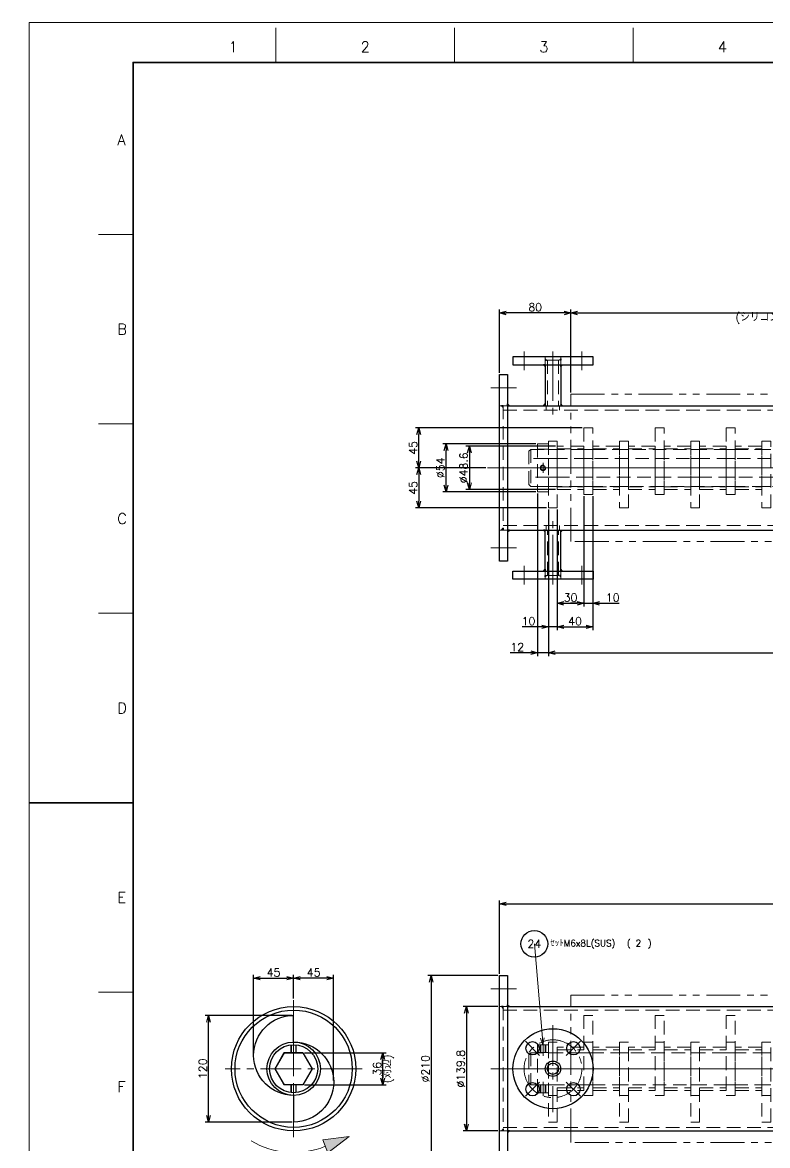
# Model space of a CAD drawing. Header units: millimetres. Extents: x 0 to 38884, y -3675 to 8056.
# Drawn here: x 11395 to 12232, y 1725 to 2988 of the extents above; entities that cross this region are included whole.
import ezdxf
from ezdxf import colors
from ezdxf.entities.mleader import LeaderData, LeaderLine
from ezdxf.enums import TextEntityAlignment as Align
from ezdxf.math import Vec2, Vec3

# ---------------------------------------------------------------- set-up
doc = ezdxf.new("R2010")
doc.units = ezdxf.units.MM
doc.header["$LTSCALE"] = 2.4
doc.header["$PDMODE"] = 99
doc.header["$PDSIZE"] = 1
for name, pattern in [('CENTER2', [28.575, 19.05, -3.175, 3.175, -3.175]), ('HIDDEN', [9.525, 6.35, -3.175]), ('PHANTOM2', [31.75, 15.875, -3.175, 3.175, -3.175, 3.175, -3.175])]:
    doc.linetypes.add(name, pattern=pattern)
for name, color, linetype, lineweight in [('01_NORMAL', 7, 'Continuous', 25), ('04_HIDDEN', 2, 'HIDDEN', 13), ('05_CENTER', 4, 'CENTER2', 13), ('06_PHANTOM', 2, 'PHANTOM2', 13), ('07_TEXT', 3, 'Continuous', 13), ('08_DIM', 3, 'Continuous', 13), ('90_FRAME', 5, 'Continuous', 35)]:
    doc.layers.add(name, color=color, linetype=linetype, lineweight=lineweight)
doc.layers.add('10_DRAFT', color=8, linetype='Continuous', lineweight=0, plot=False)
doc.layers.add('91_BLANK', color=5, linetype='Continuous', lineweight=0, plot=False)
doc.styles.add('KSS_TXT', font='txt.shx', dxfattribs={"bigfont": 'extfont2.shx'})
doc.styles.get("Standard").update_dxf_attribs({"font": 'txt.shx', "bigfont": 'extfont2.shx'})
doc.dimstyles.new('KSS_DIM', dxfattribs={"dimscale": 2, "dimtxt": 3, "dimasz": 2.5, "dimexe": 1.25, "dimexo": 0.625, "dimtad": 1, "dimdsep": 46, "dimtxsty": 'KSS_TXT', "dimblk": 'OPEN30', "dimcen": 0, "dimazin": 2, "dimtfac": 0.75, "dimtmove": 0, "dimatfit": 3, "dimldrblk": 'OPEN30', "dimfxl": 1.25, "dimtolj": 1, "dimarcsym": 0})

# ---------------------------------------------------------------- blocks, each defined once
blk = doc.blocks.new('*U23')
at = {"layer": '07_TEXT', "color": 0, "style": 'KSS_TXT'}
for s, p in [('(', (37.75, 1)), (')', (47.52, 1))]:
    blk.add_text(s, height=3, dxfattribs=at).set_placement(p)
blk.add_attdef('補助材料名', (1.87, 1), '', height=3, dxfattribs=at)
blk.add_attdef('個数', text='', height=3, dxfattribs=at).set_placement((43.11, 1), align=Align.CENTER)
blk = doc.blocks.new('AM_BALLOON1')
at = {"transparency": 16777216}
blk.add_circle((0, 0), 5, dxfattribs=at)
blk.add_attdef('B_NUMBER', text='', height=3, dxfattribs=at).set_placement((0, 0), align=Align.MIDDLE_CENTER)
blk = doc.blocks.new('_OPEN')
at = {"color": 0, "linetype": 'ByBlock'}
for p, q in [((-1, 0.17), (0, 0)), ((0, 0), (-1, -0.17)), ((0, 0), (-1, 0))]:
    blk.add_line(p, q, dxfattribs=at)
blk = doc.blocks.new('_Open30')
at = {"color": 0, "linetype": 'ByBlock', "lineweight": -2}
for p, q in [((-1, 0.27), (0, 0)), ((0, 0), (-1, -0.27)), ((0, 0), (-1, 0))]:
    blk.add_line(p, q, dxfattribs=at)
blk = doc.blocks.new('*D247')
at = {"layer": '08_DIM', "color": 0, "lineweight": -2, "transparency": 16777216}
for p, q in [((12011.3, 2572), (12011.3, 2665.3)), ((12511.3, 2572), (12511.3, 2665.3)), ((12018.8, 2661.5), (12503.8, 2661.5))]:
    blk.add_line(p, q, dxfattribs=at)
at = {"layer": 'Defpoints', "color": 0, "transparency": 16777216}
for p in [(12511.3, 2661.5), (12011.3, 2570.2), (12511.3, 2570.2)]:
    blk.add_point(p, dxfattribs=at)
at = {"layer": '08_DIM', "color": 0, "lineweight": -2, "transparency": 16777216, "xscale": 7.5, "yscale": 7.5, "zscale": 7.5, "rotation": 180}
blk.add_blockref('_Open30', (12011.3, 2661.5), dxfattribs=at)
at = {"layer": '08_DIM', "color": 0, "lineweight": -2, "transparency": 16777216, "xscale": 7.5, "yscale": 7.5, "zscale": 7.5}
blk.add_blockref('_Open30', (12511.3, 2661.5), dxfattribs=at)
at = {"layer": '08_DIM', "color": 0, "transparency": 16777216, "char_height": 9, "attachment_point": 5, "style": 'KSS_TXT'}
for s, insert in [('\\A1;500', (12261.3, 2667.9)), ('\\A1;(シリコンラバーヒーター)', (12261.3, 2655.2))]:
    blk.add_mtext(s, dxfattribs=dict(at, insert=insert))
blk = doc.blocks.new('*D248')
at = {"layer": '08_DIM', "color": 0, "lineweight": -2, "transparency": 16777216}
for p, q in [((11931.3, 2594.1), (11931.3, 2665.3)), ((12011.3, 2572), (12011.3, 2665.3)), ((12003.8, 2661.5), (11938.8, 2661.5))]:
    blk.add_line(p, q, dxfattribs=at)
at = {"layer": 'Defpoints', "color": 0, "transparency": 16777216}
for p in [(11931.3, 2661.5), (11931.3, 2592.3), (12011.3, 2570.2)]:
    blk.add_point(p, dxfattribs=at)
at = {"layer": '08_DIM', "color": 0, "lineweight": -2, "transparency": 16777216, "xscale": 7.5, "yscale": 7.5, "zscale": 7.5, "rotation": 180}
blk.add_blockref('_Open30', (11931.3, 2661.5), dxfattribs=at)
at = {"layer": '08_DIM', "color": 0, "lineweight": -2, "transparency": 16777216, "xscale": 7.5, "yscale": 7.5, "zscale": 7.5}
blk.add_blockref('_Open30', (12011.3, 2661.5), dxfattribs=at)
at = {"layer": '08_DIM', "color": 0, "transparency": 16777216, "insert": (11971.3, 2667.9), "char_height": 9, "attachment_point": 5, "style": 'KSS_TXT'}
blk.add_mtext('\\A1;80', dxfattribs=at)
blk = doc.blocks.new('A$C5E326CA8_1')
at = {"layer": '08_DIM'}
blk.add_hatch(color=1, dxfattribs=at).paths.add_polyline_path([(3.7, 171), (-48.1, 170.3), (-40.8, 144.5)])
at = {"layer": '08_DIM', "color": 1}
for p, q in [((-48.1, 170.3), (3.7, 171)), ((-48.1, 170.3), (-40.8, 144.5)), ((-40.8, 144.5), (3.7, 171))]:
    blk.add_line(p, q, dxfattribs=at)
blk.add_arc((0, 0), 163.6, 105.7568, 158.4669, dxfattribs=at)
blk = doc.blocks.new('*D322')
at = {"layer": '08_DIM', "color": 0, "lineweight": -2, "transparency": 16777216}
for p, q in [((12026.1, 2455.4), (12026.1, 2331.3)), ((12036.1, 2455.4), (12036.1, 2331.3)), ((12018.6, 2335), (12011.1, 2335)), ((12026.1, 2335), (12036.1, 2335)), ((12043.6, 2335), (12065.7, 2335))]:
    blk.add_line(p, q, dxfattribs=at)
at = {"layer": 'Defpoints', "color": 0, "transparency": 16777216}
for p in [(12026.1, 2457.3), (12036.1, 2457.3), (12036.1, 2335)]:
    blk.add_point(p, dxfattribs=at)
at = {"layer": '08_DIM', "color": 0, "lineweight": -2, "transparency": 16777216, "xscale": 7.5, "yscale": 7.5, "zscale": 7.5}
blk.add_blockref('_Open30', (12026.1, 2335), dxfattribs=at)
at = {"layer": '08_DIM', "color": 0, "lineweight": -2, "transparency": 16777216, "xscale": 7.5, "yscale": 7.5, "zscale": 7.5, "rotation": 180}
blk.add_blockref('_Open30', (12036.1, 2335), dxfattribs=at)
at = {"layer": '08_DIM', "color": 0, "transparency": 16777216, "insert": (12058.4, 2341.4), "char_height": 9, "attachment_point": 5, "style": 'KSS_TXT'}
blk.add_mtext('\\A1;10', dxfattribs=at)
blk = doc.blocks.new('*D323')
at = {"layer": '08_DIM', "color": 0, "lineweight": -2, "transparency": 16777216}
for p, q in [((13156.1, 2455.4), (13156.1, 2275.6)), ((11986.1, 2440.4), (11986.1, 2275.6)), ((11993.6, 2279.3), (13148.6, 2279.3))]:
    blk.add_line(p, q, dxfattribs=at)
at = {"layer": 'Defpoints', "color": 0, "transparency": 16777216}
for p in [(13156.1, 2457.3), (11986.1, 2442.3), (13156.1, 2279.3)]:
    blk.add_point(p, dxfattribs=at)
at = {"layer": '08_DIM', "color": 0, "lineweight": -2, "transparency": 16777216, "xscale": 7.5, "yscale": 7.5, "zscale": 7.5, "rotation": 180}
blk.add_blockref('_Open30', (11986.1, 2279.3), dxfattribs=at)
at = {"layer": '08_DIM', "color": 0, "lineweight": -2, "transparency": 16777216, "xscale": 7.5, "yscale": 7.5, "zscale": 7.5}
blk.add_blockref('_Open30', (13156.1, 2279.3), dxfattribs=at)
at = {"layer": '08_DIM', "color": 0, "transparency": 16777216, "insert": (12571.1, 2285.7), "char_height": 9, "attachment_point": 5, "style": 'KSS_TXT'}
blk.add_mtext('\\A1;(29x40)+10=1170', dxfattribs=at)
blk = doc.blocks.new('*D324')
at = {"layer": '08_DIM', "color": 0, "lineweight": -2, "transparency": 16777216}
for p, q in [((12024.2, 2532.3), (11836.8, 2532.3)), ((11840.5, 2494.8), (11840.5, 2524.8)), ((11915.8, 2487.3), (11836.8, 2487.3))]:
    blk.add_line(p, q, dxfattribs=at)
at = {"layer": 'Defpoints', "color": 0, "transparency": 16777216}
for p in [(11840.5, 2532.3), (12026.1, 2532.3), (11917.7, 2487.3)]:
    blk.add_point(p, dxfattribs=at)
at = {"layer": '08_DIM', "color": 0, "lineweight": -2, "transparency": 16777216, "xscale": 7.5, "yscale": 7.5, "zscale": 7.5}
for p, rotation in [((11840.5, 2532.3), 90), ((11840.5, 2487.3), 270)]:
    blk.add_blockref('_Open30', p, dxfattribs=dict(at, rotation=rotation))
at = {"layer": '08_DIM', "color": 0, "transparency": 16777216, "insert": (11834.2, 2509.8), "char_height": 9, "attachment_point": 5, "rotation": 90, "style": 'KSS_TXT'}
blk.add_mtext('\\A1;45', dxfattribs=at)
blk = doc.blocks.new('*D325')
at = {"layer": '08_DIM', "color": 0, "lineweight": -2, "transparency": 16777216}
for p, q in [((11699.8, 1890.5), (11699.8, 1917.2)), ((11737.3, 1913.4), (11707.3, 1913.4)), ((11744.8, 1798.4), (11744.8, 1917.2))]:
    blk.add_line(p, q, dxfattribs=at)
at = {"layer": 'Defpoints', "color": 0, "transparency": 16777216}
for p in [(11699.8, 1913.4), (11699.8, 1888.6), (11744.8, 1796.5)]:
    blk.add_point(p, dxfattribs=at)
at = {"layer": '08_DIM', "color": 0, "lineweight": -2, "transparency": 16777216, "xscale": 7.5, "yscale": 7.5, "zscale": 7.5, "rotation": 180}
blk.add_blockref('_Open30', (11699.8, 1913.4), dxfattribs=at)
at = {"layer": '08_DIM', "color": 0, "lineweight": -2, "transparency": 16777216, "xscale": 7.5, "yscale": 7.5, "zscale": 7.5}
blk.add_blockref('_Open30', (11744.8, 1913.4), dxfattribs=at)
at = {"layer": '08_DIM', "color": 0, "transparency": 16777216, "insert": (11722.3, 1919.8), "char_height": 9, "attachment_point": 5, "style": 'KSS_TXT'}
blk.add_mtext('\\A1;45', dxfattribs=at)
blk = doc.blocks.new('*D326')
at = {"layer": '08_DIM', "color": 0, "lineweight": -2, "transparency": 16777216}
for p, q in [((11994.2, 2511.6), (11893.5, 2511.6)), ((11897.3, 2504.1), (11897.3, 2470.5)), ((11994.2, 2463), (11893.5, 2463))]:
    blk.add_line(p, q, dxfattribs=at)
at = {"layer": 'Defpoints', "color": 0, "transparency": 16777216}
for p in [(11996.1, 2511.6), (11897.3, 2463), (11996.1, 2463)]:
    blk.add_point(p, dxfattribs=at)
at = {"layer": '08_DIM', "color": 0, "lineweight": -2, "transparency": 16777216, "xscale": 7.5, "yscale": 7.5, "zscale": 7.5}
for p, rotation in [((11897.3, 2511.6), 90), ((11897.3, 2463), 270)]:
    blk.add_blockref('_Open30', p, dxfattribs=dict(at, rotation=rotation))
at = {"layer": '08_DIM', "color": 0, "transparency": 16777216, "insert": (11890.9, 2487.3), "char_height": 9, "attachment_point": 5, "rotation": 90, "style": 'KSS_TXT'}
blk.add_mtext('\\A1;%%C48.6', dxfattribs=at)
blk = doc.blocks.new('*D327')
at = {"layer": '08_DIM', "color": 0, "lineweight": -2, "transparency": 16777216}
for p, q in [((11915.8, 2487.3), (11836.8, 2487.3)), ((11840.5, 2479.8), (11840.5, 2449.8)), ((11984.2, 2442.3), (11836.8, 2442.3))]:
    blk.add_line(p, q, dxfattribs=at)
at = {"layer": 'Defpoints', "color": 0, "transparency": 16777216}
for p in [(11917.7, 2487.3), (11840.5, 2442.3), (11986.1, 2442.3)]:
    blk.add_point(p, dxfattribs=at)
at = {"layer": '08_DIM', "color": 0, "lineweight": -2, "transparency": 16777216, "xscale": 7.5, "yscale": 7.5, "zscale": 7.5}
for p, rotation in [((11840.5, 2487.3), 90), ((11840.5, 2442.3), 270)]:
    blk.add_blockref('_Open30', p, dxfattribs=dict(at, rotation=rotation))
at = {"layer": '08_DIM', "color": 0, "transparency": 16777216, "insert": (11834.2, 2464.8), "char_height": 9, "attachment_point": 5, "rotation": 90, "style": 'KSS_TXT'}
blk.add_mtext('\\A1;45', dxfattribs=at)
blk = doc.blocks.new('*D328')
at = {"layer": '08_DIM', "color": 0, "lineweight": -2, "transparency": 16777216}
for p, q in [((11972.2, 2514.3), (11867.4, 2514.3)), ((11871.2, 2467.8), (11871.2, 2506.8)), ((11972.2, 2460.3), (11867.4, 2460.3))]:
    blk.add_line(p, q, dxfattribs=at)
at = {"layer": 'Defpoints', "color": 0, "transparency": 16777216}
for p in [(11871.2, 2514.3), (11974.1, 2514.3), (11974.1, 2460.3)]:
    blk.add_point(p, dxfattribs=at)
at = {"layer": '08_DIM', "color": 0, "lineweight": -2, "transparency": 16777216, "xscale": 7.5, "yscale": 7.5, "zscale": 7.5}
for p, rotation in [((11871.2, 2514.3), 90), ((11871.2, 2460.3), 270)]:
    blk.add_blockref('_Open30', p, dxfattribs=dict(at, rotation=rotation))
at = {"layer": '08_DIM', "color": 0, "transparency": 16777216, "insert": (11864.8, 2487.3), "char_height": 9, "attachment_point": 5, "rotation": 90, "style": 'KSS_TXT'}
blk.add_mtext('\\A1;%%C54', dxfattribs=at)
blk = doc.blocks.new('*D329')
at = {"layer": '08_DIM', "color": 0, "lineweight": -2, "transparency": 16777216}
for p, q in [((12036.1, 2455.4), (12036.1, 2304.8)), ((11996.1, 2440.4), (11996.1, 2304.8)), ((12003.6, 2308.5), (12028.6, 2308.5))]:
    blk.add_line(p, q, dxfattribs=at)
at = {"layer": 'Defpoints', "color": 0, "transparency": 16777216}
for p in [(12036.1, 2457.3), (11996.1, 2442.3), (12036.1, 2308.5)]:
    blk.add_point(p, dxfattribs=at)
at = {"layer": '08_DIM', "color": 0, "lineweight": -2, "transparency": 16777216, "xscale": 7.5, "yscale": 7.5, "zscale": 7.5, "rotation": 180}
blk.add_blockref('_Open30', (11996.1, 2308.5), dxfattribs=at)
at = {"layer": '08_DIM', "color": 0, "lineweight": -2, "transparency": 16777216, "xscale": 7.5, "yscale": 7.5, "zscale": 7.5}
blk.add_blockref('_Open30', (12036.1, 2308.5), dxfattribs=at)
at = {"layer": '08_DIM', "color": 0, "transparency": 16777216, "insert": (12016.1, 2314.9), "char_height": 9, "attachment_point": 5, "style": 'KSS_TXT'}
blk.add_mtext('\\A1;40', dxfattribs=at)
blk = doc.blocks.new('*D330')
at = {"layer": '08_DIM', "color": 0, "lineweight": -2, "transparency": 16777216}
for p, q in [((11986.1, 2440.4), (11986.1, 2304.8)), ((11996.1, 2440.4), (11996.1, 2304.8)), ((11978.6, 2308.5), (11956.5, 2308.5)), ((11996.1, 2308.5), (11986.1, 2308.5)), ((12003.6, 2308.5), (12011.1, 2308.5))]:
    blk.add_line(p, q, dxfattribs=at)
at = {"layer": 'Defpoints', "color": 0, "transparency": 16777216}
for p in [(11986.1, 2442.3), (11996.1, 2442.3), (11986.1, 2308.5)]:
    blk.add_point(p, dxfattribs=at)
at = {"layer": '08_DIM', "color": 0, "lineweight": -2, "transparency": 16777216, "xscale": 7.5, "yscale": 7.5, "zscale": 7.5}
blk.add_blockref('_Open30', (11986.1, 2308.5), dxfattribs=at)
at = {"layer": '08_DIM', "color": 0, "lineweight": -2, "transparency": 16777216, "xscale": 7.5, "yscale": 7.5, "zscale": 7.5, "rotation": 180}
blk.add_blockref('_Open30', (11996.1, 2308.5), dxfattribs=at)
at = {"layer": '08_DIM', "color": 0, "transparency": 16777216, "insert": (11963.8, 2314.9), "char_height": 9, "attachment_point": 5, "style": 'KSS_TXT'}
blk.add_mtext('\\A1;10', dxfattribs=at)
blk = doc.blocks.new('*D331')
at = {"layer": '08_DIM', "color": 0, "lineweight": -2, "transparency": 16777216}
for p, q in [((12026.1, 2455.4), (12026.1, 2331.3)), ((11996.1, 2440.4), (11996.1, 2331.3)), ((12003.6, 2335), (12018.6, 2335))]:
    blk.add_line(p, q, dxfattribs=at)
at = {"layer": 'Defpoints', "color": 0, "transparency": 16777216}
for p in [(12026.1, 2457.3), (11996.1, 2442.3), (12026.1, 2335)]:
    blk.add_point(p, dxfattribs=at)
at = {"layer": '08_DIM', "color": 0, "lineweight": -2, "transparency": 16777216, "xscale": 7.5, "yscale": 7.5, "zscale": 7.5, "rotation": 180}
blk.add_blockref('_Open30', (11996.1, 2335), dxfattribs=at)
at = {"layer": '08_DIM', "color": 0, "lineweight": -2, "transparency": 16777216, "xscale": 7.5, "yscale": 7.5, "zscale": 7.5}
blk.add_blockref('_Open30', (12026.1, 2335), dxfattribs=at)
at = {"layer": '08_DIM', "color": 0, "transparency": 16777216, "insert": (12011.1, 2341.4), "char_height": 9, "attachment_point": 5, "style": 'KSS_TXT'}
blk.add_mtext('\\A1;30', dxfattribs=at)
blk = doc.blocks.new('*D332')
at = {"layer": '08_DIM', "color": 0, "lineweight": -2, "transparency": 16777216}
for p, q in [((11974.1, 2458.4), (11974.1, 2275.6)), ((11986.1, 2440.4), (11986.1, 2275.6)), ((11966.6, 2279.3), (11943.3, 2279.3)), ((11986.1, 2279.3), (11974.1, 2279.3)), ((11993.6, 2279.3), (12001.1, 2279.3))]:
    blk.add_line(p, q, dxfattribs=at)
at = {"layer": 'Defpoints', "color": 0, "transparency": 16777216}
for p in [(11974.1, 2460.3), (11986.1, 2442.3), (11974.1, 2279.3)]:
    blk.add_point(p, dxfattribs=at)
at = {"layer": '08_DIM', "color": 0, "lineweight": -2, "transparency": 16777216, "xscale": 7.5, "yscale": 7.5, "zscale": 7.5}
blk.add_blockref('_Open30', (11974.1, 2279.3), dxfattribs=at)
at = {"layer": '08_DIM', "color": 0, "lineweight": -2, "transparency": 16777216, "xscale": 7.5, "yscale": 7.5, "zscale": 7.5, "rotation": 180}
blk.add_blockref('_Open30', (11986.1, 2279.3), dxfattribs=at)
at = {"layer": '08_DIM', "color": 0, "transparency": 16777216, "insert": (11951.2, 2285.7), "char_height": 9, "attachment_point": 5, "style": 'KSS_TXT'}
blk.add_mtext('\\A1;12', dxfattribs=at)
blk = doc.blocks.new('A$C757C1326_1')
at = {"color": 0}
for p, q in [((51.4, 116), (51.4, 69.9)), ((68.7, 116), (68.7, 69.9)), ((9, 69.9), (1285, 69.9)), ((9, -69.9), (1285, -69.9)), ((51.4, -116), (51.4, -69.9)), ((68.7, -116), (68.7, -69.9))]:
    blk.add_line(p, q, dxfattribs=at)
for points in [[(15, 116), (105, 116), (105, 125), (15, 125)], [(9, -105), (0, -105), (0, 105), (9, 105)], [(15, -116), (105, -116), (105, -125), (15, -125)]]:
    blk.add_lwpolyline(points, close=True, dxfattribs=at)
at = {"color": 3}
for points in [[(51.4, 114), (51.4, 116), (49.4, 116), (51.4, 114)], [(68.7, 114), (68.7, 116), (70.7, 116), (68.7, 114)], [(4, 67.9), (4, 69.9), (2, 69.9), (4, 67.9)], [(11, 69.9), (9, 69.9), (9, 71.9), (11, 69.9)], [(51.4, 71.9), (51.4, 69.9), (49.4, 69.9), (51.4, 71.9)], [(68.7, 71.9), (68.7, 69.9), (70.7, 69.9), (68.7, 71.9)], [(4, -67.9), (4, -69.9), (2, -69.9), (4, -67.9)], [(11, -69.9), (9, -69.9), (9, -71.9), (11, -69.9)], [(51.4, -71.9), (51.4, -69.9), (49.4, -69.9), (51.4, -71.9)], [(68.7, -71.9), (68.7, -69.9), (70.7, -69.9), (68.7, -71.9)], [(51.4, -114), (51.4, -116), (49.4, -116), (51.4, -114)], [(68.7, -114), (68.7, -116), (70.7, -116), (68.7, -114)]]:
    blk.add_lwpolyline(points, dxfattribs=at)
for points in [[(51.4, 121), (52.9, 121), (52.9, 121), (51.4, 122.5)], [(68.7, 121), (67.2, 121), (67.2, 121), (68.7, 122.5)], [(51.4, -121), (52.9, -121), (52.9, -121), (51.4, -122.5)], [(68.7, -121), (67.2, -121), (67.2, -121), (68.7, -122.5)]]:
    blk.add_lwpolyline(points, close=True, dxfattribs=at)
at = {"layer": '04_HIDDEN'}
for p, q in [((51.4, 116), (51.4, 125)), ((51.4, 121), (68.7, 121)), ((53.7, 121), (53.7, 69.9)), ((66.4, 121), (66.4, 69.9)), ((68.7, 125), (68.7, 116)), ((0, 69.9), (9, 69.9)), ((4, 69.9), (4, -69.9)), ((4, 64.9), (1288, 64.9)), ((52.5, 69.9), (52.5, 64.9)), ((67.5, 69.9), (67.5, 64.9)), ((0, -69.9), (9, -69.9)), ((4, -64.9), (1288, -64.9)), ((52.5, -69.9), (52.5, -64.9)), ((53.7, -121), (53.7, -69.9)), ((66.4, -121), (66.4, -69.9)), ((67.5, -69.9), (67.5, -64.9)), ((51.4, -116), (51.4, -125)), ((51.4, -121), (68.7, -121)), ((68.7, -125), (68.7, -116))]:
    blk.add_line(p, q, dxfattribs=at)
at = {"layer": '05_CENTER'}
for p, q in [((27.5, 110), (27.5, 131)), ((60, 110), (60, 131)), ((92.5, 110), (92.5, 131)), ((60, 121), (60, 57.9)), ((-10, 90), (19, 90)), ((-13.6, 0), (1372.5, 0)), ((60, -121), (60, -57.9)), ((-10, -90), (19, -90)), ((27.5, -110), (27.5, -131)), ((60, -110), (60, -131)), ((92.5, -110), (92.5, -131))]:
    blk.add_line(p, q, dxfattribs=at)
blk = doc.blocks.new('A$C501748FC_1')
at = {"color": 0}
blk.add_line((-1548, 20.8), (-1548, -20.8), dxfattribs=at)
at = {"color": 3}
for p, q in [((-317.9, 10.4), (-1548, 10.4)), ((-338.7, -10.4), (-1548, -10.4))]:
    blk.add_line(p, q, dxfattribs=at)
at = {"color": 0}
blk.add_lwpolyline([(-1548, 20.8), (-301, 20.8), (-300, 19.8), (-300, -19.8), (-301, -20.8), (-1548, -20.8), (-1550, -18.8), (-1550, 18.8)], close=True, dxfattribs=at)
at = {"layer": '05_CENTER'}
blk.add_line((-1560, 0), (4.9, 0), dxfattribs=at)
blk = doc.blocks.new('A$C34C55DE4_1')
at = {"color": 0}
blk.add_lwpolyline([(-30, -24.3), (0, -24.3), (0, 24.3), (-30, 24.3)], close=True, dxfattribs=at)
at = {"layer": '04_HIDDEN'}
for p, q in [((-30, 21.3), (0, 21.3)), ((-30, -21.3), (0, -21.3))]:
    blk.add_line(p, q, dxfattribs=at)
at = {"layer": '10_DRAFT'}
blk.add_line((-30, 0), (0, 0), dxfattribs=at)
blk = doc.blocks.new('M6tz_1')
at = {"color": 0}
for radius in [3, 2.5]:
    blk.add_circle((0, 0), radius, dxfattribs=at)
at = {"layer": '05_CENTER'}
for p, q in [((5.7, 0), (-5.7, 0)), ((0, -5.7), (0, 5.7))]:
    blk.add_line(p, q, dxfattribs=at)
blk = doc.blocks.new('A$C1E3E77FD_1')
at = {"color": 0}
blk.add_lwpolyline([(-27, 0), (-27, -12), (27, -12), (27, 0)], close=True, dxfattribs=at)
at = {"layer": '04_HIDDEN'}
for p, q in [((-20.9, 0), (-20.9, -12)), ((-10.5, 0), (-10.5, -12)), ((10.5, 0), (10.5, -12)), ((20.9, 0), (20.9, -12))]:
    blk.add_line(p, q, dxfattribs=at)
at = {"layer": '10_DRAFT'}
blk.add_line((0, 0), (0, -12), dxfattribs=at)
blk.add_blockref('M6tz_1', (0, -6))
blk = doc.blocks.new('A$C00420161_1')
at = {"color": 0}
blk.add_lwpolyline([(-45, 10), (-45, 0), (30, 0), (30, 10)], close=True, dxfattribs=at)
at = {"layer": '04_HIDDEN'}
for p, q in [((-20.8, 0), (-20.8, 10)), ((20.8, 0), (20.8, 10))]:
    blk.add_line(p, q, dxfattribs=at)
at = {"layer": '04_HIDDEN', "color": 3}
for p, q in [((-10.4, 0), (-10.4, 10)), ((10.4, 0), (10.4, 10))]:
    blk.add_line(p, q, dxfattribs=at)
at = {"layer": '10_DRAFT'}
blk.add_line((0, 0), (0, 10), dxfattribs=at)
blk = doc.blocks.new('A$C5507311E_1')
at = {"color": 0}
blk.add_line((0, -10), (0, 0), dxfattribs=at)
blk.add_lwpolyline([(-45, 0), (-45, -10), (30, -10), (30, 0)], close=True, dxfattribs=at)
at = {"layer": '04_HIDDEN'}
for p, q in [((-20.8, -10), (-20.8, 0)), ((20.8, -10), (20.8, 0))]:
    blk.add_line(p, q, dxfattribs=at)
at = {"layer": '04_HIDDEN', "color": 3}
for p, q in [((-10.4, -10), (-10.4, 0)), ((10.4, -10), (10.4, 0))]:
    blk.add_line(p, q, dxfattribs=at)
blk = doc.blocks.new('A$C724029F7_1')
for name, p, rotation in [('A$C5507311E_1', (-1478.2, 0), 270), ('A$C5507311E_1', (-1398.2, 0), 270), ('A$C5507311E_1', (-1318.2, 0), 270), ('A$C1E3E77FD_1', (-1528.2, 0), 270), ('A$C00420161_1', (-1518.2, 0), 90), ('A$C00420161_1', (-1438.2, 0), 90), ('A$C00420161_1', (-1358.2, 0), 90), ('A$C00420161_1', (-1278.2, 0), 90)]:
    blk.add_blockref(name, p, dxfattribs=dict(rotation=rotation))
for name, p in [('A$C501748FC_1', (0, 0)), ('A$C34C55DE4_1', (-1488.2, 0)), ('A$C34C55DE4_1', (-1448.2, 0)), ('A$C34C55DE4_1', (-1408.2, 0)), ('A$C34C55DE4_1', (-1368.2, 0)), ('A$C34C55DE4_1', (-1328.2, 0)), ('A$C34C55DE4_1', (-1288.2, 0))]:
    blk.add_blockref(name, p)
blk = doc.blocks.new('A$C52611A06_1')
at = {"layer": '04_HIDDEN'}
blk.add_blockref('A$C724029F7_1', (283, 0), dxfattribs=at)
blk = doc.blocks.new('*D333')
at = {"layer": '08_DIM', "color": 0, "lineweight": -2, "transparency": 16777216}
for p, q in [((11654.8, 1828.4), (11654.8, 1917.2)), ((11662.3, 1913.4), (11692.3, 1913.4)), ((11699.8, 1890.5), (11699.8, 1917.2))]:
    blk.add_line(p, q, dxfattribs=at)
at = {"layer": 'Defpoints', "color": 0, "transparency": 16777216}
for p in [(11699.8, 1913.4), (11699.8, 1888.6), (11654.8, 1826.5)]:
    blk.add_point(p, dxfattribs=at)
at = {"layer": '08_DIM', "color": 0, "lineweight": -2, "transparency": 16777216, "xscale": 7.5, "yscale": 7.5, "zscale": 7.5, "rotation": 180}
blk.add_blockref('_Open30', (11654.8, 1913.4), dxfattribs=at)
at = {"layer": '08_DIM', "color": 0, "lineweight": -2, "transparency": 16777216, "xscale": 7.5, "yscale": 7.5, "zscale": 7.5}
blk.add_blockref('_Open30', (11699.8, 1913.4), dxfattribs=at)
at = {"layer": '08_DIM', "color": 0, "transparency": 16777216, "insert": (11677.3, 1919.8), "char_height": 9, "attachment_point": 5, "style": 'KSS_TXT'}
blk.add_mtext('\\A1;45', dxfattribs=at)
blk = doc.blocks.new('*D334')
at = {"layer": '08_DIM', "color": 0, "lineweight": -2, "transparency": 16777216}
for p, q in [((11698, 1871.5), (11600.3, 1871.5)), ((11604.1, 1759), (11604.1, 1864)), ((11698, 1751.5), (11600.3, 1751.5))]:
    blk.add_line(p, q, dxfattribs=at)
at = {"layer": 'Defpoints', "color": 0, "transparency": 16777216}
for p in [(11604.1, 1871.5), (11699.8, 1871.5), (11699.8, 1751.5)]:
    blk.add_point(p, dxfattribs=at)
at = {"layer": '08_DIM', "color": 0, "lineweight": -2, "transparency": 16777216, "xscale": 7.5, "yscale": 7.5, "zscale": 7.5}
for p, rotation in [((11604.1, 1871.5), 90), ((11604.1, 1751.5), 270)]:
    blk.add_blockref('_Open30', p, dxfattribs=dict(at, rotation=rotation))
at = {"layer": '08_DIM', "color": 0, "transparency": 16777216, "insert": (11597.7, 1811.5), "char_height": 9, "attachment_point": 5, "rotation": 90, "style": 'KSS_TXT'}
blk.add_mtext('\\A1;120', dxfattribs=at)
blk = doc.blocks.new('*D335')
at = {"layer": '08_DIM', "color": 0, "lineweight": -2, "transparency": 16777216}
for p, q in [((11712.1, 1829.5), (11803.8, 1829.5)), ((11800, 1801), (11800, 1822)), ((11712.1, 1793.5), (11803.8, 1793.5))]:
    blk.add_line(p, q, dxfattribs=at)
at = {"layer": 'Defpoints', "color": 0, "transparency": 16777216}
for p in [(11710.2, 1829.5), (11800, 1829.5), (11710.2, 1793.5)]:
    blk.add_point(p, dxfattribs=at)
at = {"layer": '08_DIM', "color": 0, "lineweight": -2, "transparency": 16777216, "xscale": 7.5, "yscale": 7.5, "zscale": 7.5}
for p, rotation in [((11800, 1829.5), 90), ((11800, 1793.5), 270)]:
    blk.add_blockref('_Open30', p, dxfattribs=dict(at, rotation=rotation))
at = {"layer": '08_DIM', "color": 0, "transparency": 16777216, "char_height": 9, "attachment_point": 5, "rotation": 90, "style": 'KSS_TXT'}
for s, insert in [('\\A1;(対辺)', (11806.4, 1811.5)), ('\\A1;36', (11793.6, 1811.5))]:
    blk.add_mtext(s, dxfattribs=dict(at, insert=insert))
blk = doc.blocks.new('A$C29F057D0_1')
at = {"color": 0}
blk.add_line((0, -30), (0, -60), dxfattribs=at)
for points in [[(-10.4, -18), (10.4, -18), (20.8, 0), (10.4, 18), (-10.4, 18), (-20.8, 0), (-10.4, -18)], [(-10.4, 18), (-20.8, 0), (-10.4, -18), (10.4, -18), (20.8, 0), (10.4, 18), (-10.4, 18)]]:
    blk.add_lwpolyline(points, dxfattribs=at)
for centre, radius, start, end in [((0, -15), 45, 90, 270), ((0, 0), 30, 270, 90)]:
    blk.add_arc(centre, radius, start, end, dxfattribs=at)
at = {"layer": '10_DRAFT'}
for p, q in [((4.8, 0), (-4.8, 0)), ((0, -4.8), (0, 4.8))]:
    blk.add_line(p, q, dxfattribs=at)
blk = doc.blocks.new('A$C594A53D5_1')
at = {"color": 0}
blk.add_lwpolyline([(10.5, -18.1), (-10.5, -18.1), (-20.9, 0), (-10.5, 18.1), (10.5, 18.1), (20.9, 0)], close=True, dxfattribs=at)
blk.add_circle((0, 0), 27, dxfattribs=at)
at = {"layer": '04_HIDDEN'}
for p, q in [((-3, 26.8), (-3, 18.1)), ((-2.4, 26.9), (-2.4, 18.1)), ((2.4, 26.9), (2.4, 18.1)), ((3, 26.8), (3, 18.1)), ((-3, -26.8), (-3, -18.1)), ((-2.4, -26.9), (-2.4, -18.1)), ((2.4, -26.9), (2.4, -18.1)), ((3, -26.8), (3, -18.1))]:
    blk.add_line(p, q, dxfattribs=at)
at = {"layer": '05_CENTER'}
for p, q in [((0, 16.2), (0, 29.2)), ((0, -16.2), (0, -29.2))]:
    blk.add_line(p, q, dxfattribs=at)
at = {"layer": '10_DRAFT'}
for p, q in [((0, -4.8), (0, 4.8)), ((4.8, 0), (-4.8, 0))]:
    blk.add_line(p, q, dxfattribs=at)
blk = doc.blocks.new('A$C43C41789_1')
at = {"color": 0}
for radius in [69.9, 65.9]:
    blk.add_circle((0, 0), radius, dxfattribs=at)
at = {"layer": '05_CENTER'}
for p, q in [((0, -77), (0, 77)), ((77, 0), (-77, 0))]:
    blk.add_line(p, q, dxfattribs=at)
at = {"xscale": -1, "rotation": 180}
blk.add_blockref('A$C29F057D0_1', (0, 0), dxfattribs=at)
at = {"xscale": -1}
blk.add_blockref('A$C29F057D0_1', (0, 0), dxfattribs=at)
blk.add_blockref('A$C594A53D5_1', (0, 0))
blk = doc.blocks.new('*D336')
at = {"layer": '08_DIM', "color": 0, "lineweight": -2, "transparency": 16777216}
for p, q in [((11931.3, 1918.4), (11931.3, 2000.7)), ((11938.8, 1997), (13090.8, 1997)), ((13098.3, 1823.2), (13098.3, 2000.7))]:
    blk.add_line(p, q, dxfattribs=at)
at = {"layer": 'Defpoints', "color": 0, "transparency": 16777216}
for p in [(13098.3, 1997), (11931.3, 1916.5), (13098.3, 1821.3)]:
    blk.add_point(p, dxfattribs=at)
at = {"layer": '08_DIM', "color": 0, "lineweight": -2, "transparency": 16777216, "xscale": 7.5, "yscale": 7.5, "zscale": 7.5, "rotation": 180}
blk.add_blockref('_Open30', (11931.3, 1997), dxfattribs=at)
at = {"layer": '08_DIM', "color": 0, "lineweight": -2, "transparency": 16777216, "xscale": 7.5, "yscale": 7.5, "zscale": 7.5}
blk.add_blockref('_Open30', (13098.3, 1997), dxfattribs=at)
at = {"layer": '08_DIM', "color": 0, "transparency": 16777216, "insert": (12514.8, 2003.3), "char_height": 9, "attachment_point": 5, "style": 'KSS_TXT'}
blk.add_mtext('\\A1;1167', dxfattribs=at)
blk = doc.blocks.new('*D345')
at = {"layer": '08_DIM', "color": 0, "lineweight": -2, "transparency": 16777216}
for p, q in [((11929.4, 1916.5), (11850.6, 1916.5)), ((11854.4, 1909), (11854.4, 1714)), ((11929.4, 1706.5), (11850.6, 1706.5))]:
    blk.add_line(p, q, dxfattribs=at)
at = {"layer": 'Defpoints', "color": 0, "transparency": 16777216}
for p in [(11931.3, 1916.5), (11854.4, 1706.5), (11931.3, 1706.5)]:
    blk.add_point(p, dxfattribs=at)
at = {"layer": '08_DIM', "color": 0, "lineweight": -2, "transparency": 16777216, "xscale": 7.5, "yscale": 7.5, "zscale": 7.5}
for p, rotation in [((11854.4, 1916.5), 90), ((11854.4, 1706.5), 270)]:
    blk.add_blockref('_Open30', p, dxfattribs=dict(at, rotation=rotation))
at = {"layer": '08_DIM', "color": 0, "transparency": 16777216, "insert": (11848, 1811.5), "char_height": 9, "attachment_point": 5, "rotation": 90, "style": 'KSS_TXT'}
blk.add_mtext('\\A1;%%C210', dxfattribs=at)
blk = doc.blocks.new('*D346')
at = {"layer": '08_DIM', "color": 0, "lineweight": -2, "transparency": 16777216}
for p, q in [((11929.4, 1881.4), (11890.2, 1881.4)), ((11894, 1873.9), (11894, 1749.1)), ((11929.4, 1741.6), (11890.2, 1741.6))]:
    blk.add_line(p, q, dxfattribs=at)
at = {"layer": 'Defpoints', "color": 0, "transparency": 16777216}
for p in [(11931.3, 1881.4), (11894, 1741.6), (11931.3, 1741.6)]:
    blk.add_point(p, dxfattribs=at)
at = {"layer": '08_DIM', "color": 0, "lineweight": -2, "transparency": 16777216, "xscale": 7.5, "yscale": 7.5, "zscale": 7.5}
for p, rotation in [((11894, 1881.4), 90), ((11894, 1741.6), 270)]:
    blk.add_blockref('_Open30', p, dxfattribs=dict(at, rotation=rotation))
at = {"layer": '08_DIM', "color": 0, "transparency": 16777216, "insert": (11887.6, 1811.5), "char_height": 9, "attachment_point": 5, "rotation": 90, "style": 'KSS_TXT'}
blk.add_mtext('\\A1;%%C139.8', dxfattribs=at)
blk = doc.blocks.new('A$C0BC729B8_1')
at = {"color": 0}
for p, q in [((9, 69.9), (1285, 69.9)), ((9, -69.9), (1092, -69.9))]:
    blk.add_line(p, q, dxfattribs=at)
blk.add_lwpolyline([(9, -105), (0, -105), (0, 105), (9, 105)], close=True, dxfattribs=at)
at = {"color": 3}
for points in [[(4, 67.9), (4, 69.9), (2, 69.9), (4, 67.9)], [(11, 69.9), (9, 69.9), (9, 71.9), (11, 69.9)], [(4, -67.9), (4, -69.9), (2, -69.9), (4, -67.9)], [(11, -69.9), (9, -69.9), (9, -71.9), (11, -69.9)]]:
    blk.add_lwpolyline(points, dxfattribs=at)
at = {"color": 0}
for centre, radius in [((60, 0), 45), ((37, 23), 7.5), ((83, 23), 7.5), ((60, 0), 8.65), ((60, 0), 6.35), ((37, -23), 7.5), ((83, -23), 7.5)]:
    blk.add_circle(centre, radius, dxfattribs=at)
at = {"layer": '04_HIDDEN'}
for p, q in [((0, 69.9), (9, 69.9)), ((4, 69.9), (4, -69.9)), ((4, 65.9), (1288, 65.9)), ((0, -69.9), (9, -69.9)), ((4, -65.9), (1092, -65.9))]:
    blk.add_line(p, q, dxfattribs=at)
at = {"layer": '05_CENTER'}
for p, q in [((-10, 90), (19, 90)), ((60, 49), (60, -49)), ((45, 15), (29.1, 30.9)), ((75, 15), (90.9, 30.9)), ((-10, 0), (1309.1, 0)), ((45, -15), (29.1, -30.9)), ((75, -15), (90.9, -30.9))]:
    blk.add_line(p, q, dxfattribs=at)
blk.add_circle((60, 0), 32.5, dxfattribs=at)
blk = doc.blocks.new('A$C630D245E_1')
at = {"color": 0}
for p, q in [((-1548, 18), (-1548, -18)), ((-1548, 0), (-342.4, 0))]:
    blk.add_line(p, q, dxfattribs=at)
blk.add_lwpolyline([(-300, 18), (-1548, 18), (-1550, 16), (-1550, -16), (-1548, -18), (-300, -18)], close=True, dxfattribs=at)
at = {"layer": '05_CENTER'}
blk.add_line((4.1, 0), (-1560, 0), dxfattribs=at)
blk = doc.blocks.new('A$C24EB69A1_1')
at = {"color": 0}
blk.add_lwpolyline([(0, -27), (12, -27), (12, 27), (0, 27)], close=True, dxfattribs=at)
at = {"layer": '04_HIDDEN'}
for p, q in [((3, 27), (3, 18.1)), ((3.6, 27), (3.6, 18.1)), ((8.4, 27), (8.4, 18.1)), ((9, 27), (9, 18.1)), ((0, 18.1), (12, 18.1)), ((0, -18.1), (12, -18.1)), ((3, -27), (3, -18.1)), ((3.6, -27), (3.6, -18.1)), ((8.4, -27), (8.4, -18.1)), ((9, -27), (9, -18.1))]:
    blk.add_line(p, q, dxfattribs=at)
at = {"layer": '05_CENTER'}
for p, q in [((6, 30.5), (6, 14.6)), ((6, -30.5), (6, -14.6))]:
    blk.add_line(p, q, dxfattribs=at)
at = {"layer": '10_DRAFT'}
blk.add_line((0, 0), (12, 0), dxfattribs=at)
blk = doc.blocks.new('A$C17EB19F8_1')
at = {"color": 0}
blk.add_lwpolyline([(-10, -60), (0, -60), (0, 30), (-10, 30)], close=True, dxfattribs=at)
at = {"layer": '04_HIDDEN'}
for p, q in [((0, 18), (-10, 18)), ((0, -18), (-10, -18)), ((0, -30), (-10, -30))]:
    blk.add_line(p, q, dxfattribs=at)
at = {"layer": '10_DRAFT'}
blk.add_line((0, 0), (-10, 0), dxfattribs=at)
blk = doc.blocks.new('A$C787D12C3_1')
at = {"color": 0}
blk.add_line((10, -30), (0, -30), dxfattribs=at)
blk.add_lwpolyline([(0, -60), (10, -60), (10, 30), (0, 30)], close=True, dxfattribs=at)
at = {"layer": '04_HIDDEN'}
for p, q in [((10, 18), (0, 18)), ((10, -18), (0, -18))]:
    blk.add_line(p, q, dxfattribs=at)
at = {"layer": '10_DRAFT'}
blk.add_line((10, 0), (0, 0), dxfattribs=at)
blk = doc.blocks.new('A$C41610DD0_1')
for name, p in [('A$C630D245E_1', (0, 0)), ('A$C17EB19F8_1', (-1518.2, 0)), ('A$C17EB19F8_1', (-1438.2, 0)), ('A$C17EB19F8_1', (-1358.2, 0)), ('A$C17EB19F8_1', (-1278.2, 0)), ('A$C34C55DE4_1', (-1488.2, 0)), ('A$C34C55DE4_1', (-1448.2, 0)), ('A$C34C55DE4_1', (-1408.2, 0)), ('A$C34C55DE4_1', (-1368.2, 0)), ('A$C34C55DE4_1', (-1328.2, 0)), ('A$C34C55DE4_1', (-1288.2, 0))]:
    blk.add_blockref(name, p)
at = {"rotation": 180}
for p in [(-1478.2, 0), (-1398.2, 0), (-1318.2, 0)]:
    blk.add_blockref('A$C787D12C3_1', p, dxfattribs=at)
at = {"xscale": -1}
blk.add_blockref('A$C24EB69A1_1', (-1528.2, 0), dxfattribs=at)
blk = doc.blocks.new('A$C6A5037E7_1')
at = {"layer": '04_HIDDEN'}
blk.add_blockref('A$C41610DD0_1', (283, 0), dxfattribs=at)

msp = doc.modelspace()

# ---------------------------------------------------------------- linework, layer by layer
at = {"layer": '06_PHANTOM', "color": 1}
for points in [[(12011.2958, 2570.1711), (12511.2958, 2570.1711), (12511.2958, 2404.3711), (12011.2958, 2404.3711)], [(12011.2958, 1894.4371), (12511.2958, 1894.4371), (12511.2958, 1728.6371), (12011.2958, 1728.6371)]]:
    msp.add_lwpolyline(points, close=True, dxfattribs=at)
at = {"layer": '90_FRAME', "color": 4, "lineweight": 13}
for p, q in [((11679.8676, 2943.2888), (11679.8676, 2982.1746)), ((11880.6678, 2943.2888), (11880.6678, 2982.1746)), ((12081.468, 2943.2888), (12081.468, 2982.1746)), ((11519.2791, 2749.6829), (11480.3933, 2749.6829)), ((11519.2791, 2536.6913), (11480.3933, 2536.6913)), ((11519.2791, 2323.6996), (11480.3933, 2323.6996)), ((11519.2791, 1897.7163), (11480.3933, 1897.7163))]:
    msp.add_line(p, q, dxfattribs=at)
at = {"layer": '90_FRAME'}
msp.add_line((11402.7414, 2110.708), (11519.2791, 2110.708), dxfattribs=at)
msp.add_lwpolyline([(11519.2791, 1278.1271), (13848.4582, 1278.1271), (13848.4582, 2943.2888), (11519.2791, 2943.2888)], close=True, dxfattribs=at)
at = {"layer": '91_BLANK'}
msp.add_lwpolyline([(11402.7414, 1239.4152), (13887.344, 1239.4152), (13887.344, 2988.1746), (11402.7414, 2988.1746)], close=True, dxfattribs=at)

# ---------------------------------------------------------------- block references
for name, p in [('A$C757C1326_1', (11931.2958, 2487.2711)), ('A$C52611A06_1', (13231.2958, 2487.2711)), ('A$C6A5037E7_1', (13231.2958, 1811.5371)), ('A$C0BC729B8_1', (11931.2958, 1811.5371)), ('A$C43C41789_1', (11699.8326, 1811.5371))]:
    msp.add_blockref(name, p)
at = {"layer": '01_NORMAL', "xscale": -0.5759999999999997, "yscale": 0.5759999999999997, "zscale": 0.5759999999999997, "rotation": 217.9425527146906}
msp.add_blockref('A$C5E326CA8_1', (11699.8326, 1811.5371), dxfattribs=at)
at = {"layer": '08_DIM', "color": 15, "xscale": 2.4, "yscale": 2.4, "zscale": 2.4}
msp.add_blockref('*U23', (11983.8055, 1946.7232), dxfattribs=at).add_auto_attribs({'補助材料名': 'ｾｯﾄM6x8L(SUS)', '個数': '2'})

# ---------------------------------------------------------------- texts
at = {"layer": '90_FRAME', "color": 0, "lineweight": 13, "style": 'KSS_TXT'}
for s, p in [('1', (11631.8715, 2951.0339)), ('2', (11780.2677, 2951.0339)), ('3', (11981.0679, 2951.0339)), ('4', (12181.8681, 2951.0339))]:
    msp.add_text(s, height=12, dxfattribs=at).set_placement(p, align=Align.BOTTOM_CENTER)
for s, p in [('A', (11501.6134, 2856.1788)), ('B', (11501.6134, 2643.1871)), ('C', (11501.6134, 2430.1955)), ('D', (11501.6134, 2217.2038)), ('E', (11501.6134, 2004.2121)), ('F', (11501.6134, 1791.2205))]:
    msp.add_text(s, height=12, dxfattribs=at).set_placement(p, align=Align.MIDDLE_LEFT)

# ---------------------------------------------------------------- dimensions: what is measured, and where the dimension line sits
at = {"layer": '08_DIM'}
for base, p1, p2, override, picture, middle in [((11931.2958, 2661.5453), (12011.2958, 2570.1711), (11931.2958, 2592.2711), {"dimscale": 3}, '*D248', (11971.2958, 2667.9203)), ((12511.2958, 2661.5453), (12011.2958, 2570.1711), (12511.2958, 2570.1711), {"dimscale": 3, "dimpost": '\\X(シリコンラバーヒーター)'}, '*D247', (12261.2958, 2667.9266)), ((11974.0827, 2279.3098), (11986.0827, 2442.2711), (11974.0827, 2460.2711), {"dimscale": 3}, '*D332', (11951.2077, 2285.6848)), ((12036.0827, 2308.5471), (11996.0827, 2442.2711), (12036.0827, 2457.2711), {"dimscale": 3}, '*D329', (12016.0827, 2314.9221)), ((12026.0827, 2335.0315), (11996.0827, 2442.2711), (12026.0827, 2457.2711), {"dimscale": 3}, '*D331', (12011.0827, 2341.4065)), ((12036.0827, 2335.0315), (12026.0827, 2457.2711), (12036.0827, 2457.2711), {"dimscale": 3}, '*D322', (12058.3952, 2341.4065)), ((11986.0827, 2308.5471), (11996.0827, 2442.2711), (11986.0827, 2442.2711), {"dimscale": 3}, '*D330', (11963.7702, 2314.9221)), ((13098.2958, 1996.9666), (11931.2958, 1916.5371), (13098.2958, 1821.326), {"dimscale": 3}, '*D336', (12514.7958, 2003.3416))]:
    dim = msp.add_linear_dim(base=base, p1=p1, p2=p2, dimstyle='KSS_DIM', override=override, dxfattribs=at)
    dim.commit()
    dim.dimension.update_dxf_attribs({"geometry": picture, "text_midpoint": middle})
for base, p1, p2, angle, override, picture, middle in [((11840.5478, 2532.2711), (11917.6975, 2487.2711), (12026.0827, 2532.2711), 90, {"dimscale": 3}, '*D324', (11834.1665, 2509.7711)), ((11840.5478, 2442.2711), (11917.6975, 2487.2711), (11986.0827, 2442.2711), 90, {"dimscale": 3}, '*D327', (11834.1665, 2464.7711)), ((11699.8326, 1913.4206), (11654.8326, 1826.5371), (11699.8326, 1888.5804), 180, {"dimscale": 3}, '*D333', (11677.3326, 1919.8019)), ((11699.8326, 1913.4206), (11744.8326, 1796.5371), (11699.8326, 1888.5804), 180, {"dimscale": 3}, '*D325', (11722.3326, 1919.8019)), ((11604.0959, 1871.5371), (11699.8326, 1751.5371), (11699.8326, 1871.5371), 90, {"dimscale": 3}, '*D334', (11597.7209, 1811.5371)), ((11800.0047, 1829.5371), (11710.2249, 1793.5371), (11710.2249, 1829.5371), 90, {"dimscale": 3, "dimpost": '\\X(対辺)'}, '*D335', (11793.6297, 1811.5371))]:
    dim = msp.add_linear_dim(base=base, p1=p1, p2=p2, angle=angle, dimstyle='KSS_DIM', override=override, dxfattribs=at)
    dim.commit()
    dim.dimension.update_dxf_attribs({"geometry": picture, "text_midpoint": middle})
for base, p1, p2, picture, middle in [((11871.1837, 2514.2711), (11974.0827, 2460.2711), (11974.0827, 2514.2711), '*D328', (11864.8024, 2487.2711)), ((11897.2835, 2462.9711), (11996.0827, 2511.5711), (11996.0827, 2462.9711), '*D326', (11890.9085, 2487.2711)), ((11854.3855, 1706.5371), (11931.2958, 1916.5371), (11931.2958, 1706.5371), '*D345', (11848.0105, 1811.5371)), ((11893.9717, 1741.6371), (11931.2958, 1881.4371), (11931.2958, 1741.6371), '*D346', (11887.5967, 1811.5371))]:
    dim = msp.add_linear_dim(base=base, p1=p1, p2=p2, angle=90, text='%%C<>', dimstyle='KSS_DIM', override={"dimscale": 3}, dxfattribs=at)
    dim.commit()
    dim.dimension.update_dxf_attribs({"geometry": picture, "text_midpoint": middle})
dim = msp.add_linear_dim(base=(13156.0827, 2279.3098), p1=(11986.0827, 2442.2711), p2=(13156.0827, 2457.2711), text='(29x40)+10=<>', dimstyle='KSS_DIM', override={"dimscale": 3}, dxfattribs=at)
dim.commit()
dim.dimension.update_dxf_attribs({"geometry": '*D323', "text_midpoint": (12571.0827, 2285.6848)})

# ---------------------------------------------------------------- leaders
ml = msp.add_multileader_block('Standard', dxfattribs=at)
ml.set_content('AM_BALLOON1', color=256, scale=3)
ml.set_attribute('B_NUMBER', 'C', width=0)
ml.set_leader_properties(color=256, linetype='ByLayer', lineweight=-1)
ml.set_arrow_properties(name='OPEN')
ml.build(insert=Vec2(0, 0))
ml.multileader.update_dxf_attribs({"leader_type": 0, "has_dogleg": 0, "text_right_attachment_type": 6, "dogleg_length": 0, "arrow_head_size": 6, "scale": 3, "block_connection_type": 1})
ctx = ml.context
ctx.base_point, ctx.scale, ctx.char_height, ctx.arrow_head_size, ctx.landing_gap_size, ctx.plane_origin = Vec3(13270.7925, 2153.6438), 3, 12, 6, 6, Vec3(13270.7925, 2153.6438)
ctx.right_attachment, ctx.attachment_type = 6, 1
notes = []
notes.append((ctx, [(0, (0, 0, 0), (0, 0), (1, 0), 1, [])]))
ctx.block.insert = Vec3(13270.7925, 2153.6438)
ml = msp.add_multileader_block('Standard', dxfattribs=at)
ml.set_content('AM_BALLOON1', color=256, scale=3)
ml.set_attribute('B_NUMBER', '24', width=0)
ml.set_leader_properties(color=256, linetype='ByLayer', lineweight=-1)
ml.set_arrow_properties(name='OPEN30')
ml.build(insert=Vec2(0, 0))
ml.multileader.update_dxf_attribs({"has_dogleg": 0, "text_right_attachment_type": 6, "dogleg_length": 0, "arrow_head_size": 7.5, "scale": 3, "block_connection_type": 1})
ctx = ml.context
ctx.base_point, ctx.scale, ctx.char_height, ctx.arrow_head_size, ctx.landing_gap_size, ctx.plane_origin = Vec3(11970.361, 1952.0186), 3, 12, 7.5, 6, Vec3(12043.5188, 2248.7824)
ctx.right_attachment, ctx.attachment_type = 6, 1
notes.append((ctx, [(0, (1, 1, 0), (11970.361, 1952.0186), (-1, 0), 0, [(0, [(11980.0827, 1838.5371)], 0, [])])]))
ctx.block.insert = Vec3(11970.361, 1952.0186)
ml = msp.add_multileader_block('Standard', dxfattribs=at)
ml.set_content('AM_BALLOON1', color=256, scale=3)
ml.set_attribute('B_NUMBER', 'I', width=0)
ml.set_leader_properties(color=256, linetype='ByLayer', lineweight=-1)
ml.set_arrow_properties(name='OPEN')
ml.build(insert=Vec2(0, 0))
ml.multileader.update_dxf_attribs({"leader_type": 0, "has_dogleg": 0, "text_right_attachment_type": 6, "dogleg_length": 0, "arrow_head_size": 6, "scale": 3, "block_connection_type": 1})
ctx = ml.context
ctx.base_point, ctx.scale, ctx.char_height, ctx.arrow_head_size, ctx.landing_gap_size, ctx.plane_origin = Vec3(13741.5477, 1901.073), 3, 12, 6, 6, Vec3(13741.5477, 1901.073)
ctx.right_attachment, ctx.attachment_type = 6, 1
notes.append((ctx, [(0, (0, 0, 0), (0, 0), (1, 0), 1, [])]))
ctx.block.insert = Vec3(13741.5477, 1901.073)
ml = msp.add_multileader_block('Standard', dxfattribs=at)
ml.set_content('AM_BALLOON1', color=256, scale=3)
ml.set_attribute('B_NUMBER', 'H', width=0)
ml.set_leader_properties(color=256, linetype='ByLayer', lineweight=-1)
ml.set_arrow_properties(name='OPEN')
ml.build(insert=Vec2(0, 0))
ml.multileader.update_dxf_attribs({"leader_type": 0, "has_dogleg": 0, "text_right_attachment_type": 6, "dogleg_length": 0, "arrow_head_size": 6, "scale": 3, "block_connection_type": 1})
ctx = ml.context
ctx.base_point, ctx.scale, ctx.char_height, ctx.arrow_head_size, ctx.landing_gap_size, ctx.plane_origin = Vec3(13758.3489, 1860.4698), 3, 12, 6, 6, Vec3(13758.3489, 1860.4698)
ctx.right_attachment, ctx.attachment_type = 6, 1
notes.append((ctx, [(0, (0, 0, 0), (0, 0), (1, 0), 1, [])]))
ctx.block.insert = Vec3(13758.3489, 1860.4698)
ml = msp.add_multileader_block('Standard', dxfattribs=at)
ml.set_content('AM_BALLOON1', color=256, scale=3)
ml.set_attribute('B_NUMBER', 'G', width=0)
ml.set_leader_properties(color=256, linetype='ByLayer', lineweight=-1)
ml.set_arrow_properties(name='OPEN')
ml.build(insert=Vec2(0, 0))
ml.multileader.update_dxf_attribs({"leader_type": 0, "has_dogleg": 0, "text_right_attachment_type": 6, "dogleg_length": 0, "arrow_head_size": 6, "scale": 3, "block_connection_type": 1})
ctx = ml.context
ctx.base_point, ctx.scale, ctx.char_height, ctx.arrow_head_size, ctx.landing_gap_size, ctx.plane_origin = Vec3(13765.7727, 1776.2299), 3, 12, 6, 6, Vec3(13765.7727, 1776.2299)
ctx.right_attachment, ctx.attachment_type = 6, 1
notes.append((ctx, [(0, (0, 0, 0), (0, 0), (1, 0), 1, [])]))
ctx.block.insert = Vec3(13765.7727, 1776.2299)
for ctx, leaders in notes:
    for number, flags, end, landing, length, lines in leaders:
        leader = LeaderData()
        leader.index, (leader.has_last_leader_line, leader.has_dogleg_vector, leader.attachment_direction) = number, flags
        leader.last_leader_point, leader.dogleg_vector, leader.dogleg_length = Vec3(end), Vec3(landing), length
        for number, points, colour, breaks in lines:
            line = LeaderLine()
            line.index, line.vertices, line.color, line.breaks = number, Vec3.list(points), colors.encode_raw_color(colour), breaks
            leader.lines.append(line)
        ctx.leaders.append(leader)

doc.saveas('drawing.dxf')
